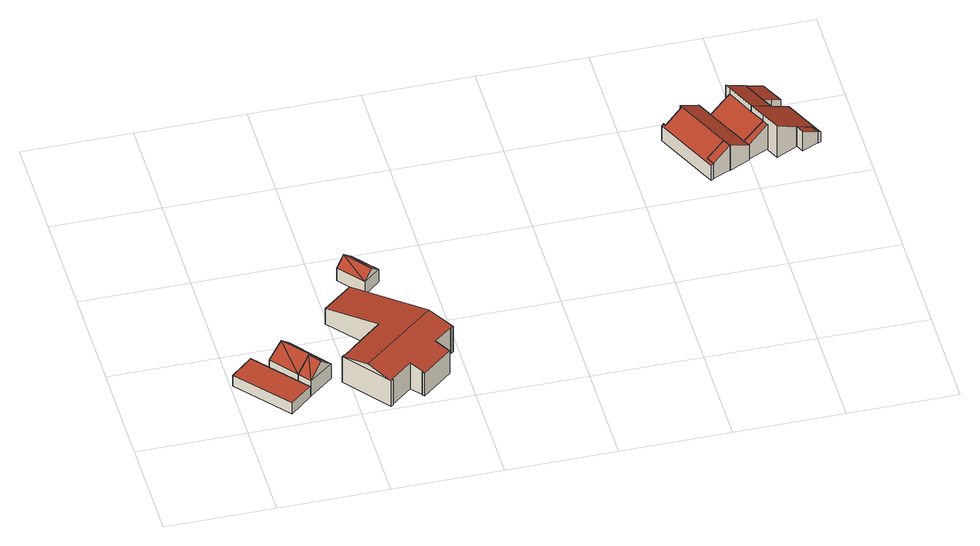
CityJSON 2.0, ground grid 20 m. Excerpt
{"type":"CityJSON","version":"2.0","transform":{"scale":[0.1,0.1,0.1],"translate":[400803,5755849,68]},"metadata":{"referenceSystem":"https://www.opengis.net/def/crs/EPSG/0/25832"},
"CityObjects":{
"building1":{"type":"Building","attributes":{"Gemeindeschluessel":"05515000","Geometrietyp2DReferenz":"3000","function":"51009_1611","roofType":"1000","measuredHeight":2.4},"geometry":[{"type":"Solid","lod":"2","boundaries":[[[[0,1,2,3]],[[4,5,1,0]],[[6,7,5,4]],[[3,2,7,6]],[[4,0,3,6]],[[1,5,7,2]]]],"semantics":{"surfaces":[{"type":"WallSurface"},{"type":"RoofSurface"},{"type":"GroundSurface"}],"values":[[0,0,0,0,1,2]]}}]},
"building2":{"type":"Building","attributes":{"Gemeindeschluessel":"05515000","Geometrietyp2DReferenz":"3000","function":"51009_1611","roofType":"3100","measuredHeight":5.2},"geometry":[{"type":"Solid","lod":"2","boundaries":[[[[8,9,10,11]],[[12,13,9,8]],[[14,15,13,12]],[[11,10,15,14]],[[8,16,12]],[[14,17,11]],[[16,8,11]],[[11,17,16]],[[12,16,17]],[[17,14,12]],[[9,13,15,10]]]],"semantics":{"surfaces":[{"type":"WallSurface"},{"type":"RoofSurface"},{"type":"GroundSurface"}],"values":[[0,0,0,0,0,0,1,1,1,1,2]]}}]},
"building3":{"type":"Building","attributes":{"Gemeindeschluessel":"05515000","Geometrietyp2DReferenz":"3000","function":"31001_2700","roofType":"3100","measuredHeight":5.77},"geometry":[{"type":"Solid","lod":"2","boundaries":[[[[18,19,9,8]],[[20,21,19,18]],[[12,13,21,20]],[[8,9,13,12]],[[18,22,20]],[[12,23,8]],[[22,18,8]],[[8,23,22]],[[20,22,23]],[[23,12,20]],[[19,21,13,9]]]],"semantics":{"surfaces":[{"type":"WallSurface"},{"type":"RoofSurface"},{"type":"GroundSurface"}],"values":[[0,0,0,0,0,0,1,1,1,1,2]]}}]},
"building4":{"type":"Building","attributes":{"Gemeindeschluessel":"05515000","Geometrietyp2DReferenz":"3000","function":"31001_1000","roofType":"5000","measuredHeight":6.87},"address":[{"country":"Germany","locality":"Münster","thoroughfareNumber":"43","thoroughfareName":"Woestenkamp"}],"geometry":[{"type":"Solid","lod":"2","boundaries":[[[[24,25,26,27]],[[28,29,25,24]],[[30,31,29,28]],[[32,33,31,30]],[[34,35,33,32]],[[36,37,35,34]],[[38,39,37,36]],[[40,41,39,38]],[[42,43,41,40]],[[44,45,43,42]],[[46,47,45,44]],[[48,49,47,46]],[[50,51,49,48]],[[52,53,51,50]],[[54,55,53,52]],[[56,57,55,54]],[[58,59,57,56]],[[60,61,59,58]],[[62,63,61,60]],[[64,65,63,62]],[[66,67,65,64]],[[27,26,67,66]],[[68,30,28,24,27,66,64,62,60,69]],[[52,50,48,46,44,42,40,38,36,34,32,68,69,58,56,54]],[[58,69,60]],[[30,68,32]],[[25,29,31,33,35,37,39,41,43,45,47,49,51,53,55,57,59,61,63,65,67,26]]]],"semantics":{"surfaces":[{"type":"WallSurface"},{"type":"RoofSurface"},{"type":"GroundSurface"}],"values":[[0,0,0,0,0,0,0,0,0,0,0,0,0,0,0,0,0,0,0,0,0,0,1,1,0,0,2]]}}]},
"building5":{"type":"Building","attributes":{"Gemeindeschluessel":"05515000","Geometrietyp2DReferenz":"3000","function":"31001_1310","roofType":"3100","measuredHeight":4.47},"geometry":[{"type":"Solid","lod":"2","boundaries":[[[[70,71,72,73]],[[74,75,71,70]],[[76,77,75,74]],[[73,72,77,76]],[[70,78,74]],[[76,79,73]],[[78,70,73]],[[73,79,78]],[[74,78,79]],[[79,76,74]],[[71,75,77,72]]]],"semantics":{"surfaces":[{"type":"WallSurface"},{"type":"RoofSurface"},{"type":"GroundSurface"}],"values":[[0,0,0,0,0,0,1,1,1,1,2]]}}]},
"building6":{"type":"Building","attributes":{"Gemeindeschluessel":"05515000","Geometrietyp2DReferenz":"3000","function":"51009_1610","roofType":"2100","measuredHeight":5.56},"geometry":[{"type":"Solid","lod":"2","boundaries":[[[[80,81,82,83]],[[84,85,81,80]],[[86,87,85,84]],[[83,82,87,86]],[[84,80,83,86]],[[81,85,87,82]]]],"semantics":{"surfaces":[{"type":"WallSurface"},{"type":"RoofSurface"},{"type":"GroundSurface"}],"values":[[0,0,0,0,1,2]]}}]},
"building7":{"type":"Building","attributes":{"Gemeindeschluessel":"05515000","Geometrietyp2DReferenz":"3000","function":"31001_1000"},"address":[{"country":"Germany","locality":"Münster","thoroughfareNumber":"35","thoroughfareName":"Woestenkamp"}],"children":["building7-1","building7-2","building7-3","building7-4","building7-5","building7-6"]},
"building7-1":{"type":"BuildingPart","attributes":{"roofType":"2100","measuredHeight":7.08},"parents":["building7"],"geometry":[{"type":"Solid","lod":"2","boundaries":[[[[88,89,90,91]],[[92,93,89,88]],[[94,95,93,92]],[[96,97,95,94]],[[98,99,97,96]],[[100,101,99,98]],[[102,103,101,100]],[[104,105,103,102]],[[106,105,104]],[[102,100,98,96,94,92,88,91,107,104]],[[108,90,89,93,95,97,99,101,103,105]],[[109,106,104,107]],[[108,105,106,109]],[[90,108,109,107,91]]]],"semantics":{"surfaces":[{"type":"WallSurface"},{"type":"RoofSurface"},{"type":"GroundSurface"},{"type":"ClosureSurface"}],"values":[[0,0,0,0,0,0,0,0,0,1,2,0,3,3]]}}]},
"building7-2":{"type":"BuildingPart","attributes":{"roofType":"2100","measuredHeight":4.51},"parents":["building7"],"geometry":[{"type":"Solid","lod":"2","boundaries":[[[[110,111,112,113]],[[114,115,111,110]],[[116,117,118,119]],[[113,112,117,116]],[[119,114,110,113,116]],[[111,115,118,117,112]],[[118,115,114,119]]]],"semantics":{"surfaces":[{"type":"WallSurface"},{"type":"RoofSurface"},{"type":"GroundSurface"},{"type":"ClosureSurface"}],"values":[[0,0,0,0,1,2,3]]}}]},
"building7-3":{"type":"BuildingPart","attributes":{"roofType":"2100","measuredHeight":5.61},"parents":["building7"],"geometry":[{"type":"Solid","lod":"2","boundaries":[[[[120,121,122,123]],[[124,125,121,120]],[[83,126,127,80]],[[86,128,126,83]],[[129,130,128,86]],[[131,132,130,129]],[[123,122,132,131]],[[129,86,83,80,124,120,123,131]],[[121,125,127,126,128,130,132,122]],[[80,127,125,124]]]],"semantics":{"surfaces":[{"type":"WallSurface"},{"type":"RoofSurface"},{"type":"GroundSurface"},{"type":"ClosureSurface"}],"values":[[0,0,0,0,0,0,0,1,2,3]]}}]},
"building7-4":{"type":"BuildingPart","attributes":{"roofType":"2100","measuredHeight":7.08},"parents":["building7"],"geometry":[{"type":"Solid","lod":"2","boundaries":[[[[133,134,135,136,137]],[[119,118,134,133]],[[91,90,115,114]],[[119,133,137,107,91,114]],[[108,135,134,118,115,90]],[[109,108,90,91,107]],[[136,109,107,137]],[[135,108,109,136]],[[115,118,119,114]]]],"semantics":{"surfaces":[{"type":"WallSurface"},{"type":"RoofSurface"},{"type":"GroundSurface"},{"type":"ClosureSurface"}],"values":[[0,0,0,1,2,3,0,3,3]]}}]},
"building7-5":{"type":"BuildingPart","attributes":{"roofType":"2100","measuredHeight":5.73},"parents":["building7"],"geometry":[{"type":"Solid","lod":"2","boundaries":[[[[136,135,138,139]],[[140,105,106]],[[141,142,105,140]],[[140,106,109,136,139,141]],[[135,108,105,142,138]],[[105,108,109,106]],[[108,135,136,109]],[[139,138,142,141]]]],"semantics":{"surfaces":[{"type":"WallSurface"},{"type":"RoofSurface"},{"type":"GroundSurface"},{"type":"ClosureSurface"}],"values":[[0,0,0,1,2,3,3,3]]}}]},
"building7-6":{"type":"BuildingPart","attributes":{"roofType":"2100","measuredHeight":5.61},"parents":["building7"],"geometry":[{"type":"Solid","lod":"2","boundaries":[[[[143,144,142,141]],[[84,145,144,143]],[[80,127,145,84]],[[146,147,125,124]],[[148,149,147,146]],[[139,138,149,148]],[[148,146,124,80,84,143,141,139]],[[142,144,145,127,125,147,149,138]],[[141,142,138,139]],[[124,125,127,80]]]],"semantics":{"surfaces":[{"type":"WallSurface"},{"type":"RoofSurface"},{"type":"GroundSurface"},{"type":"ClosureSurface"}],"values":[[0,0,0,0,0,0,1,2,3,3]]}}]},
"building8":{"type":"Building","attributes":{"Gemeindeschluessel":"05515000","Geometrietyp2DReferenz":"3000","function":"51009_1610","roofType":"2100","measuredHeight":5.51},"geometry":[{"type":"Solid","lod":"2","boundaries":[[[[143,150,151,152]],[[141,153,150,143]],[[140,154,153,141]],[[152,151,154,140]],[[141,143,152,140]],[[150,153,154,151]]]],"semantics":{"surfaces":[{"type":"WallSurface"},{"type":"RoofSurface"},{"type":"GroundSurface"}],"values":[[0,0,0,0,1,2]]}}]},
"building9":{"type":"Building","attributes":{"Gemeindeschluessel":"05515000","Geometrietyp2DReferenz":"3000","function":"51009_1610","roofType":"2100","measuredHeight":4.44},"geometry":[{"type":"Solid","lod":"2","boundaries":[[[[155,156,157,96]],[[158,159,156,155]],[[98,160,159,158]],[[96,157,160,98]],[[158,155,96,98]],[[156,159,160,157]]]],"semantics":{"surfaces":[{"type":"WallSurface"},{"type":"RoofSurface"},{"type":"GroundSurface"}],"values":[[0,0,0,0,1,2]]}}]}
},
"vertices":[
[44,159,28],[44,159,4],[4,124,4],[4,124,28],[125,64,28],[125,64,4],[85,30,28],[85,30,4],
[153,121,39],[153,121,6],[114,171,6],[114,171,39],[110,87,39],[110,87,6],[71,136,39],[71,136,6],[138,109,58],[98,158,58],
[171,100,39],[171,100,6],[127,65,39],[127,65,6],[149,82,64],[132,104,64],
[267,149,67],[267,149,9],[229,118,9],[229,118,67],[195,236,44],[195,236,9],[249,280,44],[249,280,9],[388,113,66],[388,113,9],[384,110,66],[384,110,9],[383,110,66],[383,110,9],[350,83,67],[350,83,9],[366,63,61],[366,63,9],[366,64,61],[366,64,9],[369,60,60],[369,60,9],[313,14,60],[313,14,9],[310,18,61],[310,18,9],[311,19,61],[311,19,9],[294,38,67],[294,38,9],[255,6,67],[255,6,9],[256,5,66],[256,5,9],[252,2,66],[252,2,9],[186,83,67],[186,83,9],[190,86,67],[190,86,9],[191,85,67],[191,85,9],[229,117,67],[229,117,9],[355,152,78],[220,41,78],
[309,318,38],[309,318,10],[272,364,10],[272,364,38],[279,292,38],[279,292,10],[241,339,38],[241,339,10],[294,305,55],[256,352,55],
[952,465,68],[952,465,13],[919,450,13],[919,450,47],[959,449,68],[959,449,13],[927,434,47],[927,434,13],
[1072,551,46],[1072,551,12],[1055,543,12],[1055,543,57],[1090,560,34],[1090,560,12],[1127,483,34],[1127,483,12],[1122,481,37],[1122,481,12],[1115,496,37],[1115,496,12],[1084,481,57],[1084,481,12],[1045,462,83],[1045,462,12],[1029,496,83],[1029,496,12],[1029,496,70],[1015,524,83],[1015,524,12],[1015,524,70],
[1063,571,46],[1063,571,12],[1081,580,12],[1081,580,35],[1045,563,57],[1045,563,12],[1061,621,35],[1061,621,12],[1026,605,12],[1026,605,57],
[871,550,47],[871,550,12],[869,555,12],[869,555,47],[904,566,68],[904,566,12],[919,450,12],[952,465,12],[927,434,12],[922,432,44],[922,432,12],[865,553,44],[865,553,12],
[986,586,83],[986,586,12],[991,577,12],[991,577,70],[991,577,83],
[953,559,12],[953,559,46],[1029,496,69],[991,479,46],[991,479,12],
[997,467,46],[997,467,12],[959,449,12],[902,570,68],[902,570,12],[939,588,46],[939,588,12],
[997,467,14],[1034,485,14],[1034,485,69],[991,479,14],[1029,496,14],
[1091,466,58],[1091,466,13],[1122,481,13],[1084,481,58],[1084,481,13],[1115,496,13]
]}
